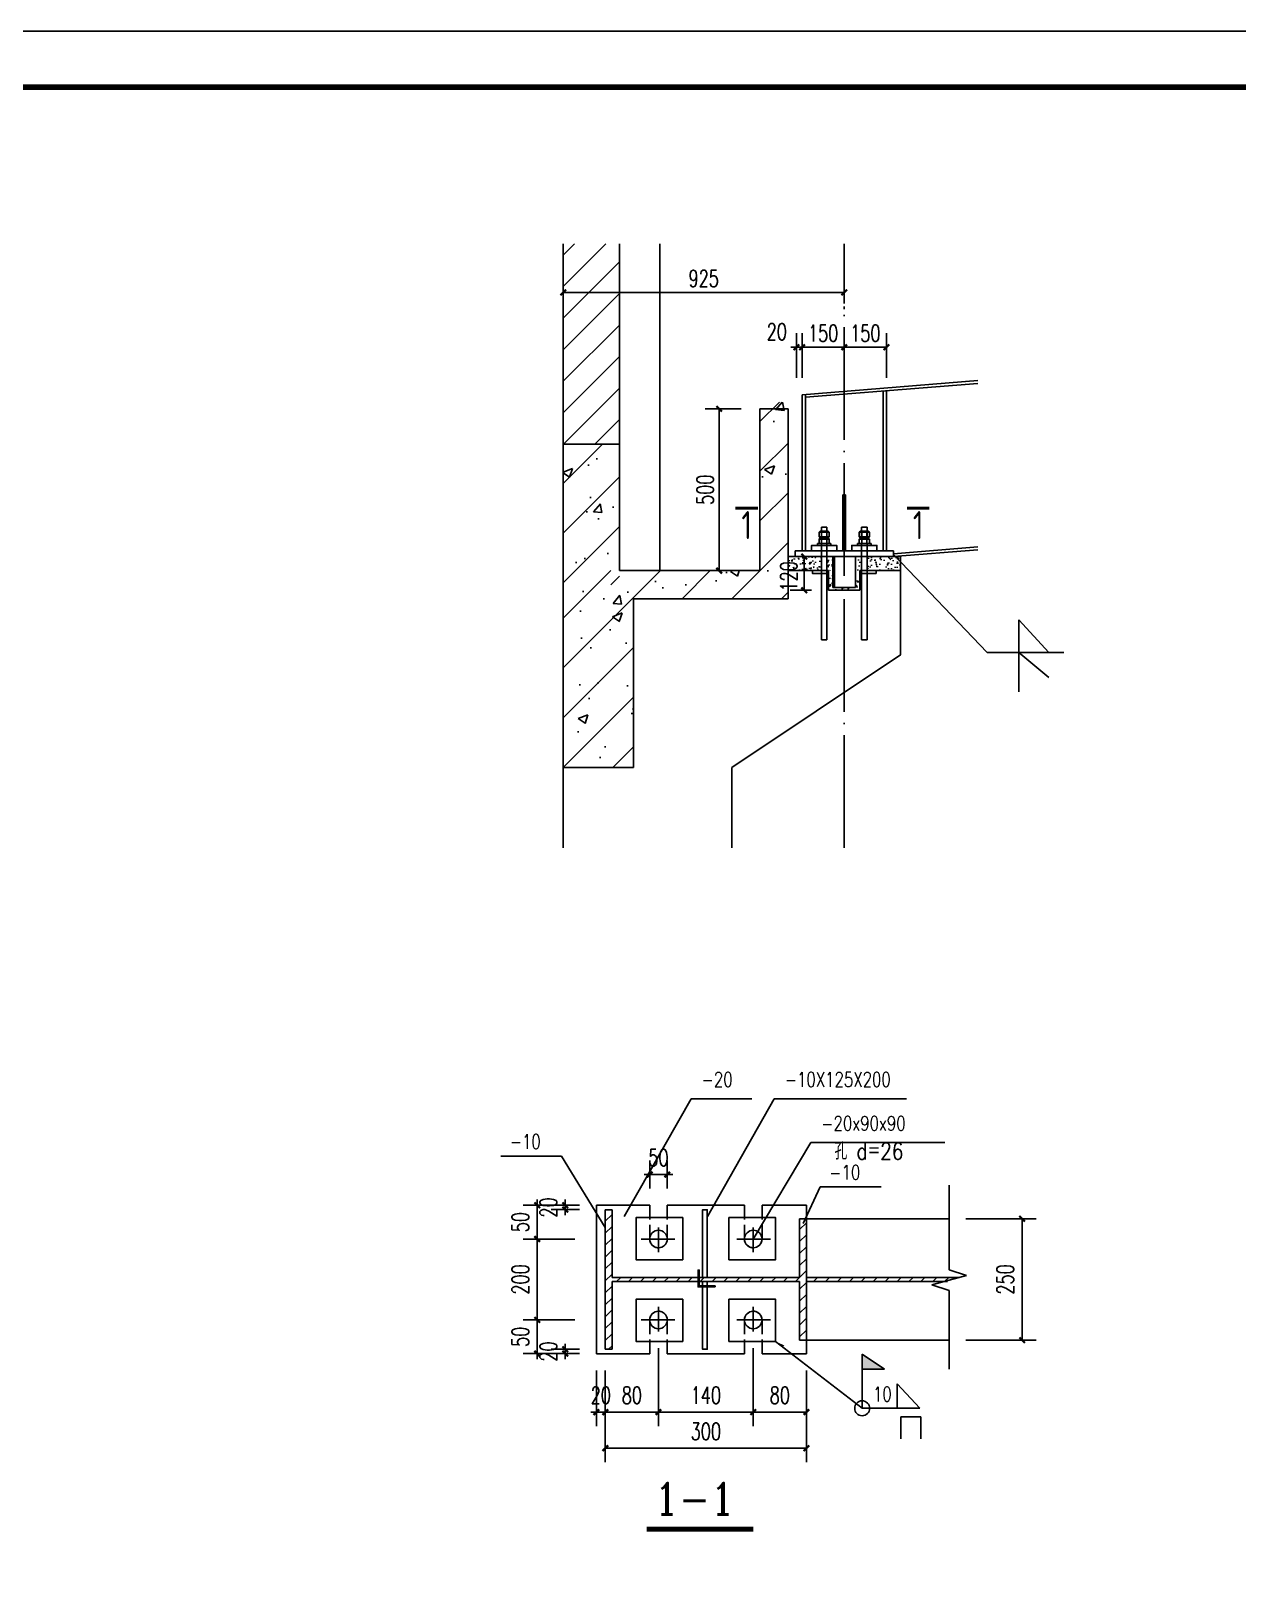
# Model space of a CAD drawing. Extents: x -695511 to 885008, y -751583 to -95266.
# Drawn here: x 11651 to 33123, y -672409 to -644763 of the extents above; entities that cross this region are included whole.
import ezdxf
from ezdxf.enums import TextEntityAlignment as Align

# ---------------------------------------------------------------- set-up
doc = ezdxf.new("R2010")
doc.units = 0
doc.header["$LTSCALE"] = 1000
doc.header["$MEASUREMENT"] = 0
doc.linetypes.add('DASH', pattern=[0.35, 0.25, -0.1])
doc.linetypes.add('DOTE', pattern=[2.42, 2, -0.2, 0.02, -0.2])
for name, color, linetype in [('10', 7, 'Continuous'), ('14', 1, 'Continuous'), ('AXIS', 3, 'Continuous'), ('DIM-01', 3, 'Continuous'), ('DIM_ELEV', 3, 'Continuous'), ('DOTE', 1, 'Continuous'), ('hatch', 251, 'Continuous'), ('M_Bolt', 252, 'Continuous'), ('OUT', 4, 'Continuous'), ('PUB_DIM', 3, 'Continuous'), ('PUB_TEXT', 7, 'Continuous'), ('PUB_TITLE', 4, 'Continuous'), ('XT', 4, 'Continuous'), ('填充', 8, 'Continuous'), ('构件外轮廓线', 7, 'Continuous'), ('钢梁', 140, 'Continuous')]:
    doc.layers.add(name, color=color, linetype=linetype)
doc.layers.add('114', color=2, linetype='Continuous', lineweight=18)
doc.styles.add('_TCH_DIM_T3', font='SIMPLEX', dxfattribs={"width": 0.705882, "bigfont": 'GBCBIG'})
doc.styles.add('DIM_FONT', font='SIMPLEX', dxfattribs={"width": 0.7, "bigfont": 'GBCBIG'})
doc.styles.add('HZ', font='simplex.shx', dxfattribs={"width": 0.8, "bigfont": '1hztxt.shx'})
doc.styles.add('HZTXTWIN', font='romans', dxfattribs={"width": 0.75, "height": 400, "bigfont": 'HZTXT1.SHX'})
doc.styles.add('PkpmHz', font='Pkpmeng', dxfattribs={"width": 0.7, "bigfont": 'hztxt'})
doc.styles.add('ROMANC', font='romanc.shx', dxfattribs={"width": 0.7, "height": 350})
doc.dimstyles.new('_TCH_ARCH&&100', dxfattribs={"dimtxt": 297.5, "dimasz": 100, "dimexe": 250, "dimexo": 300, "dimgap": 100, "dimtad": 1, "dimdec": 0, "dimzin": 0, "dimdsep": 46, "dimtxsty": '_TCH_DIM_T3', "dimblk": 'ARCHTICK', "dimcen": 0.09, "dimclrt": 7, "dimazin": 2, "dimtfac": 1, "dimtdec": 0, "dimtix": 1, "dimtmove": 2, "dimatfit": 3, "dimfxl": 1, "dimtolj": 1, "dimtzin": 0, "dimarcsym": 0})
doc.dimstyles.new('DIMN', dxfattribs={"dimtxt": 300, "dimasz": 100, "dimexe": 250, "dimexo": 300, "dimgap": 150, "dimtad": 1, "dimdec": 0, "dimzin": 0, "dimdsep": 46, "dimtxsty": 'DIM_FONT', "dimblk": 'ARCHTICK', "dimcen": 0.09, "dimclrt": 7, "dimazin": 2, "dimtfac": 1, "dimtdec": 0, "dimtix": 1, "dimtmove": 2, "dimatfit": 3, "dimfxl": 1, "dimtolj": 1, "dimtzin": 0, "dimarcsym": 0})

# ---------------------------------------------------------------- blocks, each defined once
blk = doc.blocks.new('_ArchTick')
at = {"color": 0, "linetype": 'ByBlock', "const_width": 0.4}
blk.add_lwpolyline([(-0.5, -0.5), (0.5, 0.5)], dxfattribs=at)
blk = doc.blocks.new('*D17')
at = {"layer": 'Defpoints', "color": 0, "transparency": 16777216}
for p in [(387844, -134780), (386873, -135380), (387844, -135380)]:
    blk.add_point(p, dxfattribs=at)
at = {"layer": 'PUB_DIM', "color": 0, "lineweight": -2, "transparency": 16777216}
for p, q in [((387544, -134780), (386623, -134780)), ((386873, -134780), (386873, -134680)), ((386873, -134780), (386873, -135380)), ((387544, -135380), (386623, -135380)), ((386873, -135380), (386873, -135480))]:
    blk.add_line(p, q, dxfattribs=at)
at = {"layer": 'PUB_DIM', "color": 0, "lineweight": -2, "transparency": 16777216, "xscale": 100, "yscale": 100, "zscale": 100}
for p, rotation in [((386873, -134780), 270), ((386873, -135380), 90)]:
    blk.add_blockref('_ArchTick', p, dxfattribs=dict(at, rotation=rotation))
at = {"layer": 'PUB_DIM', "color": 7, "transparency": 16777216, "insert": (386573, -135080), "char_height": 300, "attachment_point": 5, "rotation": 90, "style": 'DIM_FONT'}
blk.add_mtext('\\A1;50', dxfattribs=at)
blk = doc.blocks.new('*D18')
at = {"layer": 'Defpoints', "color": 0, "transparency": 16777216}
for p in [(394199, -135020), (394199, -137180), (395500, -137180)]:
    blk.add_point(p, dxfattribs=at)
at = {"layer": 'PUB_DIM', "color": 0, "lineweight": -2, "transparency": 16777216}
for p, q in [((394499, -135020), (395750, -135020)), ((395500, -135020), (395500, -137180)), ((394499, -137180), (395750, -137180))]:
    blk.add_line(p, q, dxfattribs=at)
at = {"layer": 'PUB_DIM', "color": 0, "lineweight": -2, "transparency": 16777216, "xscale": 100, "yscale": 100, "zscale": 100}
for p, rotation in [((395500, -135020), 90), ((395500, -137180), 270)]:
    blk.add_blockref('_ArchTick', p, dxfattribs=dict(at, rotation=rotation))
at = {"layer": 'PUB_DIM', "color": 7, "transparency": 16777216, "insert": (395200, -136100), "char_height": 300, "attachment_point": 5, "rotation": 90, "style": 'DIM_FONT'}
blk.add_mtext('\\A1;250', dxfattribs=at)
blk = doc.blocks.new('*D19')
at = {"layer": 'Defpoints', "color": 0, "transparency": 16777216}
for p in [(389030, -137294), (390716, -137294), (390716, -138460)]:
    blk.add_point(p, dxfattribs=at)
at = {"layer": 'PUB_DIM', "color": 0, "lineweight": -2, "transparency": 16777216}
for p, q in [((389030, -137594), (389030, -138710)), ((390716, -137594), (390716, -138710)), ((389030, -138460), (390716, -138460))]:
    blk.add_line(p, q, dxfattribs=at)
at = {"layer": 'PUB_DIM', "color": 0, "lineweight": -2, "transparency": 16777216, "xscale": 100, "yscale": 100, "zscale": 100, "rotation": 180}
blk.add_blockref('_ArchTick', (389030, -138460), dxfattribs=at)
at = {"layer": 'PUB_DIM', "color": 0, "lineweight": -2, "transparency": 16777216, "xscale": 100, "yscale": 100, "zscale": 100}
blk.add_blockref('_ArchTick', (390716, -138460), dxfattribs=at)
at = {"layer": 'PUB_DIM', "color": 7, "transparency": 16777216, "insert": (389873, -138160), "char_height": 300, "attachment_point": 5, "style": 'DIM_FONT'}
blk.add_mtext('\\A1;140', dxfattribs=at)
blk = doc.blocks.new('*D20')
at = {"layer": 'Defpoints', "color": 0, "transparency": 16777216}
for p in [(388084, -137690), (391662, -137690), (388084, -139103)]:
    blk.add_point(p, dxfattribs=at)
at = {"layer": 'PUB_DIM', "color": 0, "lineweight": -2, "transparency": 16777216}
for p, q in [((388084, -137990), (388084, -139353)), ((391662, -137990), (391662, -139353)), ((391662, -139103), (388084, -139103))]:
    blk.add_line(p, q, dxfattribs=at)
at = {"layer": 'PUB_DIM', "color": 0, "lineweight": -2, "transparency": 16777216, "xscale": 100, "yscale": 100, "zscale": 100, "rotation": 180}
blk.add_blockref('_ArchTick', (388084, -139103), dxfattribs=at)
at = {"layer": 'PUB_DIM', "color": 0, "lineweight": -2, "transparency": 16777216, "xscale": 100, "yscale": 100, "zscale": 100}
blk.add_blockref('_ArchTick', (391662, -139103), dxfattribs=at)
at = {"layer": 'PUB_DIM', "color": 7, "transparency": 16777216, "insert": (389873, -138803), "char_height": 300, "attachment_point": 5, "style": 'DIM_FONT'}
blk.add_mtext('\\A1;300', dxfattribs=at)
blk = doc.blocks.new('*D21')
at = {"layer": 'Defpoints', "color": 0, "transparency": 16777216}
for p in [(387925, -137420), (388084, -137645), (387925, -138460)]:
    blk.add_point(p, dxfattribs=at)
at = {"layer": 'PUB_DIM', "color": 0, "lineweight": -2, "transparency": 16777216}
for p, q in [((387925, -137720), (387925, -138710)), ((388084, -137945), (388084, -138710)), ((387925, -138460), (387825, -138460)), ((388084, -138460), (387925, -138460)), ((388084, -138460), (388184, -138460))]:
    blk.add_line(p, q, dxfattribs=at)
at = {"layer": 'PUB_DIM', "color": 0, "lineweight": -2, "transparency": 16777216, "xscale": 100, "yscale": 100, "zscale": 100}
blk.add_blockref('_ArchTick', (387925, -138460), dxfattribs=at)
at = {"layer": 'PUB_DIM', "color": 0, "lineweight": -2, "transparency": 16777216, "xscale": 100, "yscale": 100, "zscale": 100, "rotation": 180}
blk.add_blockref('_ArchTick', (388084, -138460), dxfattribs=at)
at = {"layer": 'PUB_DIM', "color": 7, "transparency": 16777216, "insert": (388004, -138160), "char_height": 300, "attachment_point": 5, "style": 'DIM_FONT'}
blk.add_mtext('\\A1;20', dxfattribs=at)
blk = doc.blocks.new('*D22')
at = {"layer": 'Defpoints', "color": 0, "transparency": 16777216}
for p in [(389030, -137024), (388084, -137420), (388084, -138460)]:
    blk.add_point(p, dxfattribs=at)
at = {"layer": 'PUB_DIM', "color": 0, "lineweight": -2, "transparency": 16777216}
for p, q in [((389030, -137324), (389030, -138710)), ((388084, -137720), (388084, -138710)), ((389030, -138460), (388084, -138460))]:
    blk.add_line(p, q, dxfattribs=at)
at = {"layer": 'PUB_DIM', "color": 0, "lineweight": -2, "transparency": 16777216, "xscale": 100, "yscale": 100, "zscale": 100, "rotation": 180}
blk.add_blockref('_ArchTick', (388084, -138460), dxfattribs=at)
at = {"layer": 'PUB_DIM', "color": 0, "lineweight": -2, "transparency": 16777216, "xscale": 100, "yscale": 100, "zscale": 100}
blk.add_blockref('_ArchTick', (389030, -138460), dxfattribs=at)
at = {"layer": 'PUB_DIM', "color": 7, "transparency": 16777216, "insert": (388557, -138160), "char_height": 300, "attachment_point": 5, "style": 'DIM_FONT'}
blk.add_mtext('\\A1;80', dxfattribs=at)
blk = doc.blocks.new('*D23')
at = {"layer": 'Defpoints', "color": 0, "transparency": 16777216}
for p in [(387749, -135380), (386873, -136820), (387844, -136820)]:
    blk.add_point(p, dxfattribs=at)
at = {"layer": 'PUB_DIM', "color": 0, "lineweight": -2, "transparency": 16777216}
for p, q in [((387449, -135380), (386623, -135380)), ((386873, -135380), (386873, -136820)), ((387544, -136820), (386623, -136820))]:
    blk.add_line(p, q, dxfattribs=at)
at = {"layer": 'PUB_DIM', "color": 0, "lineweight": -2, "transparency": 16777216, "xscale": 100, "yscale": 100, "zscale": 100}
for p, rotation in [((386873, -135380), 90), ((386873, -136820), 270)]:
    blk.add_blockref('_ArchTick', p, dxfattribs=dict(at, rotation=rotation))
at = {"layer": 'PUB_DIM', "color": 7, "transparency": 16777216, "insert": (386573, -136100), "char_height": 300, "attachment_point": 5, "rotation": 90, "style": 'DIM_FONT'}
blk.add_mtext('\\A1;200', dxfattribs=at)
blk = doc.blocks.new('*D24')
at = {"layer": 'Defpoints', "color": 0, "transparency": 16777216}
for p in [(387793, -136820), (386873, -137420), (387793, -137420)]:
    blk.add_point(p, dxfattribs=at)
at = {"layer": 'PUB_DIM', "color": 0, "lineweight": -2, "transparency": 16777216}
for p, q in [((387493, -136820), (386623, -136820)), ((386873, -136820), (386873, -136720)), ((386873, -136820), (386873, -137420)), ((387493, -137420), (386623, -137420)), ((386873, -137420), (386873, -137520))]:
    blk.add_line(p, q, dxfattribs=at)
at = {"layer": 'PUB_DIM', "color": 0, "lineweight": -2, "transparency": 16777216, "xscale": 100, "yscale": 100, "zscale": 100}
for p, rotation in [((386873, -136820), 270), ((386873, -137420), 90)]:
    blk.add_blockref('_ArchTick', p, dxfattribs=dict(at, rotation=rotation))
at = {"layer": 'PUB_DIM', "color": 7, "transparency": 16777216, "insert": (386573, -137120), "char_height": 300, "attachment_point": 5, "rotation": 90, "style": 'DIM_FONT'}
blk.add_mtext('\\A1;50', dxfattribs=at)
blk = doc.blocks.new('*D25')
at = {"layer": 'Defpoints', "color": 0, "transparency": 16777216}
for p in [(390716, -137024), (391662, -137420), (391662, -138460)]:
    blk.add_point(p, dxfattribs=at)
at = {"layer": 'PUB_DIM', "color": 0, "lineweight": -2, "transparency": 16777216}
for p, q in [((390716, -137324), (390716, -138710)), ((391662, -137720), (391662, -138710)), ((390716, -138460), (391662, -138460))]:
    blk.add_line(p, q, dxfattribs=at)
at = {"layer": 'PUB_DIM', "color": 0, "lineweight": -2, "transparency": 16777216, "xscale": 100, "yscale": 100, "zscale": 100, "rotation": 180}
blk.add_blockref('_ArchTick', (390716, -138460), dxfattribs=at)
at = {"layer": 'PUB_DIM', "color": 0, "lineweight": -2, "transparency": 16777216, "xscale": 100, "yscale": 100, "zscale": 100}
blk.add_blockref('_ArchTick', (391662, -138460), dxfattribs=at)
at = {"layer": 'PUB_DIM', "color": 7, "transparency": 16777216, "insert": (391189, -138160), "char_height": 300, "attachment_point": 5, "style": 'DIM_FONT'}
blk.add_mtext('\\A1;80', dxfattribs=at)
blk = doc.blocks.new('*D16')
at = {"layer": 'Defpoints', "color": 0, "transparency": 16777216}
for p in [(388874, -134233), (388874, -134780), (389186, -134780)]:
    blk.add_point(p, dxfattribs=at)
at = {"layer": 'PUB_DIM', "color": 0, "lineweight": -2, "transparency": 16777216}
for p, q in [((388874, -134480), (388874, -133983)), ((389186, -134480), (389186, -133983)), ((388874, -134233), (388774, -134233)), ((389186, -134233), (388874, -134233)), ((389186, -134233), (389286, -134233))]:
    blk.add_line(p, q, dxfattribs=at)
at = {"layer": 'PUB_DIM', "color": 0, "lineweight": -2, "transparency": 16777216, "xscale": 100, "yscale": 100, "zscale": 100}
for p, rotation in [((388874, -134233), 1.06867e-11), ((389186, -134233), 180.0000000000106)]:
    blk.add_blockref('_ArchTick', p, dxfattribs=dict(at, rotation=rotation))
at = {"layer": 'PUB_DIM', "color": 7, "transparency": 16777216, "insert": (389030, -133933), "char_height": 300, "attachment_point": 5, "style": 'DIM_FONT'}
blk.add_mtext('\\A1;50', dxfattribs=at)
blk = doc.blocks.new('*D26')
at = {"layer": 'Defpoints', "color": 0, "transparency": 16777216}
for p in [(391585, -119513), (391485, -120359), (391585, -120359)]:
    blk.add_point(p, dxfattribs=at)
at = {"layer": 'PUB_DIM', "color": 0, "lineweight": -2, "transparency": 16777216}
for p, q in [((391485, -120059), (391485, -119263)), ((391585, -120059), (391585, -119263)), ((391485, -119513), (391385, -119513)), ((391485, -119513), (391585, -119513)), ((391585, -119513), (391685, -119513))]:
    blk.add_line(p, q, dxfattribs=at)
at = {"layer": 'PUB_DIM', "color": 0, "lineweight": -2, "transparency": 16777216, "xscale": 100, "yscale": 100, "zscale": 100}
blk.add_blockref('_ArchTick', (391485, -119513), dxfattribs=at)
at = {"layer": 'PUB_DIM', "color": 0, "lineweight": -2, "transparency": 16777216, "xscale": 100, "yscale": 100, "zscale": 100, "rotation": 180}
blk.add_blockref('_ArchTick', (391585, -119513), dxfattribs=at)
at = {"layer": 'PUB_DIM', "color": 7, "transparency": 16777216, "insert": (391135, -119238), "char_height": 297.5, "attachment_point": 5, "style": '_TCH_DIM_T3'}
blk.add_mtext('\\A1;20', dxfattribs=at)
blk = doc.blocks.new('*D27')
at = {"layer": 'Defpoints', "color": 0, "transparency": 16777216}
for p in [(392335, -119513), (391585, -120359), (392335, -120359)]:
    blk.add_point(p, dxfattribs=at)
at = {"layer": 'PUB_DIM', "color": 0, "lineweight": -2, "transparency": 16777216}
for p, q in [((391585, -120059), (391585, -119263)), ((392335, -120059), (392335, -119263)), ((391585, -119513), (392335, -119513))]:
    blk.add_line(p, q, dxfattribs=at)
at = {"layer": 'PUB_DIM', "color": 0, "lineweight": -2, "transparency": 16777216, "xscale": 100, "yscale": 100, "zscale": 100, "rotation": 180}
blk.add_blockref('_ArchTick', (391585, -119513), dxfattribs=at)
at = {"layer": 'PUB_DIM', "color": 0, "lineweight": -2, "transparency": 16777216, "xscale": 100, "yscale": 100, "zscale": 100}
blk.add_blockref('_ArchTick', (392335, -119513), dxfattribs=at)
at = {"layer": 'PUB_DIM', "color": 7, "transparency": 16777216, "insert": (391960, -119264), "char_height": 297.5, "attachment_point": 5, "style": '_TCH_DIM_T3'}
blk.add_mtext('\\A1;150', dxfattribs=at)
blk = doc.blocks.new('*D28')
at = {"layer": 'Defpoints', "color": 0, "transparency": 16777216}
for p in [(393085, -119513), (392335, -120359), (393085, -120359)]:
    blk.add_point(p, dxfattribs=at)
at = {"layer": 'PUB_DIM', "color": 0, "lineweight": -2, "transparency": 16777216}
for p, q in [((392335, -120059), (392335, -119263)), ((393085, -120059), (393085, -119263)), ((392335, -119513), (393085, -119513))]:
    blk.add_line(p, q, dxfattribs=at)
at = {"layer": 'PUB_DIM', "color": 0, "lineweight": -2, "transparency": 16777216, "xscale": 100, "yscale": 100, "zscale": 100, "rotation": 180}
blk.add_blockref('_ArchTick', (392335, -119513), dxfattribs=at)
at = {"layer": 'PUB_DIM', "color": 0, "lineweight": -2, "transparency": 16777216, "xscale": 100, "yscale": 100, "zscale": 100}
blk.add_blockref('_ArchTick', (393085, -119513), dxfattribs=at)
at = {"layer": 'PUB_DIM', "color": 7, "transparency": 16777216, "insert": (392710, -119264), "char_height": 297.5, "attachment_point": 5, "style": '_TCH_DIM_T3'}
blk.add_mtext('\\A1;150', dxfattribs=at)
blk = doc.blocks.new('*D29')
at = {"layer": 'Defpoints', "color": 0, "transparency": 16777216}
for p in [(390110, -120609), (390801, -120609), (390801, -123488)]:
    blk.add_point(p, dxfattribs=at)
at = {"layer": 'PUB_DIM', "color": 0, "lineweight": -2, "transparency": 16777216}
for p, q in [((390501, -120609), (389860, -120609)), ((390110, -123488), (390110, -120609)), ((390501, -123488), (389860, -123488))]:
    blk.add_line(p, q, dxfattribs=at)
at = {"layer": 'PUB_DIM', "color": 0, "lineweight": -2, "transparency": 16777216, "xscale": 100, "yscale": 100, "zscale": 100}
for p, rotation in [((390110, -120609), 90), ((390110, -123488), 270)]:
    blk.add_blockref('_ArchTick', p, dxfattribs=dict(at, rotation=rotation))
at = {"layer": 'PUB_DIM', "color": 7, "transparency": 16777216, "insert": (389861, -122049), "char_height": 297.5, "attachment_point": 5, "rotation": 90, "style": '_TCH_DIM_T3'}
blk.add_mtext('\\A1;500', dxfattribs=at)
blk = doc.blocks.new('*D30')
at = {"layer": 'Defpoints', "color": 0, "transparency": 16777216}
for p in [(387335, -118538), (392335, -118538), (392335, -118538)]:
    blk.add_point(p, dxfattribs=at)
at = {"layer": 'PUB_DIM', "color": 0, "lineweight": -2, "transparency": 16777216}
for p, q in [((387335, -118238), (387335, -118288)), ((387335, -118538), (392335, -118538)), ((392335, -118838), (392335, -118788))]:
    blk.add_line(p, q, dxfattribs=at)
at = {"layer": 'PUB_DIM', "color": 0, "lineweight": -2, "transparency": 16777216, "xscale": 100, "yscale": 100, "zscale": 100, "rotation": 180}
blk.add_blockref('_ArchTick', (387335, -118538), dxfattribs=at)
at = {"layer": 'PUB_DIM', "color": 0, "lineweight": -2, "transparency": 16777216, "xscale": 100, "yscale": 100, "zscale": 100}
blk.add_blockref('_ArchTick', (392335, -118538), dxfattribs=at)
at = {"layer": 'PUB_DIM', "color": 7, "transparency": 16777216, "insert": (389835, -118290), "char_height": 297.5, "attachment_point": 5, "style": '_TCH_DIM_T3'}
blk.add_mtext('\\A1;925', dxfattribs=at)
blk = doc.blocks.new('*D31')
at = {"layer": 'Defpoints', "color": 0, "transparency": 16777216}
for p in [(387372, -134858), (387925, -134780), (387925, -134858)]:
    blk.add_point(p, dxfattribs=at)
at = {"layer": 'PUB_DIM', "color": 0, "lineweight": -2, "transparency": 16777216}
for p, q in [((387625, -134780), (387122, -134780)), ((387625, -134858), (387122, -134858)), ((387372, -134780), (387372, -134680)), ((387372, -134780), (387372, -134858)), ((387372, -134858), (387372, -134958))]:
    blk.add_line(p, q, dxfattribs=at)
at = {"layer": 'PUB_DIM', "color": 0, "lineweight": -2, "transparency": 16777216, "xscale": 100, "yscale": 100, "zscale": 100}
for p, rotation in [((387372, -134780), 270), ((387372, -134858), 90)]:
    blk.add_blockref('_ArchTick', p, dxfattribs=dict(at, rotation=rotation))
at = {"layer": 'PUB_DIM', "color": 7, "transparency": 16777216, "insert": (387072, -134819), "char_height": 300, "attachment_point": 5, "rotation": 90, "style": 'DIM_FONT'}
blk.add_mtext('\\A1;20', dxfattribs=at)
blk = doc.blocks.new('*D32')
at = {"layer": 'Defpoints', "color": 0, "transparency": 16777216}
for p in [(387372, -137343), (387925, -137343), (387925, -137420)]:
    blk.add_point(p, dxfattribs=at)
at = {"layer": 'PUB_DIM', "color": 0, "lineweight": -2, "transparency": 16777216}
for p, q in [((387625, -137343), (387122, -137343)), ((387372, -137343), (387372, -137243)), ((387372, -137420), (387372, -137343)), ((387625, -137420), (387122, -137420)), ((387372, -137420), (387372, -137520))]:
    blk.add_line(p, q, dxfattribs=at)
at = {"layer": 'PUB_DIM', "color": 0, "lineweight": -2, "transparency": 16777216, "xscale": 100, "yscale": 100, "zscale": 100}
for p, rotation in [((387372, -137343), 270), ((387372, -137420), 90)]:
    blk.add_blockref('_ArchTick', p, dxfattribs=dict(at, rotation=rotation))
at = {"layer": 'PUB_DIM', "color": 7, "transparency": 16777216, "insert": (387072, -137382), "char_height": 300, "attachment_point": 5, "rotation": 90, "style": 'DIM_FONT'}
blk.add_mtext('\\A1;20', dxfattribs=at)
blk = doc.blocks.new('*D33')
at = {"layer": 'Defpoints', "color": 0, "transparency": 16777216}
for p in [(391623, -123238), (392055, -123238), (392055, -123838)]:
    blk.add_point(p, dxfattribs=at)
at = {"layer": 'PUB_DIM', "color": 0, "lineweight": -2, "transparency": 16777216}
for p, q in [((391755, -123238), (391373, -123238)), ((391623, -123838), (391623, -123238)), ((391755, -123838), (391373, -123838))]:
    blk.add_line(p, q, dxfattribs=at)
at = {"layer": 'PUB_DIM', "color": 0, "lineweight": -2, "transparency": 16777216, "xscale": 100, "yscale": 100, "zscale": 100}
for p, rotation in [((391623, -123238), 90), ((391623, -123838), 270)]:
    blk.add_blockref('_ArchTick', p, dxfattribs=dict(at, rotation=rotation))
at = {"layer": 'PUB_DIM', "color": 7, "transparency": 16777216, "insert": (391348, -123591), "char_height": 297.5, "attachment_point": 5, "rotation": 90, "style": '_TCH_DIM_T3'}
blk.add_mtext('\\A1;120', dxfattribs=at)
blk = doc.blocks.new('DGFSGGG')
at = {"layer": '114'}
h = blk.add_hatch(dxfattribs=at)
h.set_pattern_fill('混凝土', color=1, scale=30)
h.set_pattern_definition([(50, (0, -50), (215.178055, -18.82564), [22.5, -247.5]), (355, (0, -50), (-41.6254, 225.65764), [18, -198]), (100.4514, (17.93, -51.57), (173.55281, 206.83186), [19.12206, -210.34263]), (46.1842, (0, 10), (320.17231, -49.6557), [33.75, -371.25]), (96.6356, (26.68, 5.86), (280.3988, 292.23536), [28.68309, -315.5139]), (351.1842, (0, 10), (280.39858, 292.23558), [27, -297]), (21, (30, -5), (179.072116, -120.78567), [22.5, -247.5]), (326, (30, -5), (72.9946, 217.54501), [18, -198]), (71.4514, (44.92, -15.07), (252.06679, 96.75915), [19.12206, -210.34263]), (37.5, (0, -50), (3.647957, 99.868156), [0, -195.6, 0, -201, 0, -198.75]), (7.5, (0, -50), (78.92086, 118.323514), [0, -114.6, 0, -191.1, 0, -75.75]), (327.5, (-66.9, -50), (160.146731, -6.766462), [0, -75, 0, -234, 0, -310.5]), (317.5, (-96.9, -50), (174.95585, 30.031495), [0, -97.5, 0, -155.4, 0, -220.5])])
h.paths.add_polyline_path([(391927.5, -123238.2), (391335, -123238.2), (391335, -123488.2), (391767.5, -123488.2), (391927.5, -123488.2)])
h.paths.add_polyline_path([(392135, -123288.2), (392027.5, -123288.2), (392027.5, -123488.2), (392135, -123488.2)])
h.paths.add_polyline_path([(392135, -123538.2), (392055, -123538.2), (392055, -123838.2), (392335, -123838.2), (392335, -123788.2), (392135, -123788.2)])
h.paths.add_polyline_path([(392615, -123628.4), (392535, -123622.3), (392535, -123788.2), (392335, -123788.2), (392335, -123838.2), (392615, -123838.2)])
h.paths.add_polyline_path([(392642.5, -123288.2), (392535, -123288.2), (392535, -123488.2), (392642.5, -123488.2)])
h.paths.add_polyline_path([(393335, -123238.2), (393248.9, -123238.2), (392742.5, -123238.2), (392742.5, -123488.2), (392902.5, -123488.2), (393335, -123488.2)])
at = {"layer": 'XT'}
h = blk.add_hatch(dxfattribs=at)
h.set_pattern_fill('ANSI31', scale=1200, style=0)
h.set_pattern_definition([(45, (-17166256.87, 2986423.47), (-106.0660172, 106.0660172), [])])
h.paths.add_polyline_path([(388203.9, -136064.5), (388203.9, -134858.1), (388083.9, -134858.1), (388083.9, -137342.8), (388203.9, -137342.8), (388203.9, -136136.5), (391541.6, -136136.5), (391541.6, -137180.5), (391661.6, -137180.5), (391661.6, -135020.5), (391541.6, -135020.5), (391541.6, -136064.5)])
h = blk.add_hatch(dxfattribs=at)
h.set_pattern_fill('ANSI31', scale=1200, style=0)
h.set_pattern_definition([(45, (46271.03, -137408.3), (-106.06602, 106.06602), [])])
h.paths.add_polyline_path([(394111.8, -136136.5), (394375.8, -136064.5), (391661.6, -136064.5), (391661.6, -136136.5)])
at = {"layer": '填充'}
h = blk.add_hatch(dxfattribs=at)
h.set_pattern_fill('ANSI31', color=256, scale=250)
h.set_pattern_definition([(45, (-1534417.67, 389887.82), (-280.633, 280.633), [])])
h.paths.add_polyline_path([(388335, -117673.7), (387335, -117673.7), (387335, -121238.2), (388335, -121238.2)])
h = blk.add_hatch(dxfattribs=at)
h.set_pattern_fill('钢筋混凝土', color=256, scale=250)
h.set_pattern_definition([(45, (-1534417.7, 389637.8), (-441.94174, 441.94174), []), (50, (-1534417.7, 389637.8), (1793.1505, -156.8803), [187.5, -2062.5]), (355, (-1534417.7, 389637.8), (-346.8783, 1880.4803), [150, -1650]), (100.4514, (-1534268.2, 389624.7), (1446.2735, 1723.5989), [159.3505, -1752.8553]), (46.1842, (-1534417.7, 390137.8), (2668.1026, -413.7975), [281.25, -3093.75]), (96.6356, (-1534195.3, 390103.3), (2336.6568, 2435.2947), [239.0257, -2629.2825]), (351.1842, (-1534417.7, 390137.8), (2336.655, 2435.2965), [225, -2475]), (21, (-1534167.7, 390012.8), (1492.2676, -1006.5472), [187.5, -2062.5]), (326, (-1534167.7, 390012.8), (608.2883, 1812.8751), [150, -1650]), (71.4514, (-1534043.3, 389929), (2100.5566, 806.3262), [159.3505, -1752.8553]), (37.5, (-1534417.7, 389637.8), (30.39964, 832.23463), [0, -1630, 0, -1675, 0, -1656.25]), (7.5, (-1534417.7, 389637.8), (657.67384, 986.02928), [0, -955, 0, -1592.5, 0, -631.25]), (327.5, (-1534975.2, 389637.8), (1334.5561, -56.38718), [0, -625, 0, -1950, 0, -2587.5]), (317.5, (-1535225.2, 389637.8), (1457.9654, 250.26246), [0, -812.5, 0, -1295, 0, -1837.5])])
h.paths.add_polyline_path([(387335, -123488.2), (387335, -126988.2), (388585, -126988.2), (388585, -123988.2), (391335, -123988.2), (391335, -120488.2), (390835, -120488.2), (390835, -123488.2), (388335, -123488.2)])
h = blk.add_hatch(dxfattribs=at)
h.set_pattern_fill('钢筋混凝土', color=256, scale=250)
h.set_pattern_definition([(45, (-1534417.7, 389387.8), (-441.94174, 441.94174), []), (50, (-1534417.7, 389387.8), (1793.1505, -156.8803), [187.5, -2062.5]), (355, (-1534417.7, 389387.8), (-346.8783, 1880.4803), [150, -1650]), (100.4514, (-1534268.2, 389374.7), (1446.2735, 1723.5989), [159.3505, -1752.8553]), (46.1842, (-1534417.7, 389887.8), (2668.1026, -413.7975), [281.25, -3093.75]), (96.6356, (-1534195.3, 389853.3), (2336.6568, 2435.2947), [239.0257, -2629.2825]), (351.1842, (-1534417.7, 389887.8), (2336.655, 2435.2965), [225, -2475]), (21, (-1534167.7, 389762.8), (1492.2676, -1006.5472), [187.5, -2062.5]), (326, (-1534167.7, 389762.8), (608.2883, 1812.8751), [150, -1650]), (71.4514, (-1534043.3, 389679), (2100.5566, 806.3262), [159.3505, -1752.8553]), (37.5, (-1534417.7, 389387.8), (30.39964, 832.23463), [0, -1630, 0, -1675, 0, -1656.25]), (7.5, (-1534417.7, 389387.8), (657.67384, 986.02928), [0, -955, 0, -1592.5, 0, -631.25]), (327.5, (-1534975.2, 389387.8), (1334.5561, -56.38718), [0, -625, 0, -1950, 0, -2587.5]), (317.5, (-1535225.2, 389387.8), (1457.9654, 250.26246), [0, -812.5, 0, -1295, 0, -1837.5])])
h.paths.add_polyline_path([(387335, -123738.2), (388335, -123738.2), (388335, -121238.2), (387335, -121238.2)])
at = {"color": 1, "linetype": 'DASH'}
for p, q in [((388873.5, -135380.5), (388873.5, -134997.6)), ((389185.5, -135380.5), (389185.5, -134997.6)), ((390560, -135380.5), (390560, -134997.6)), ((390872, -135380.5), (390872, -134997.6)), ((388873.5, -136820.5), (388873.5, -137203.3)), ((389185.5, -136820.5), (389185.5, -137203.3)), ((390560, -136820.5), (390560, -137203.3)), ((390872, -136820.5), (390872, -137203.3))]:
    blk.add_line(p, q, dxfattribs=at)
for points in [[(391335, -123238.2), (393335, -123238.2)], [(393335, -123488.2), (393335, -123238.2)], [(392615, -123488.2), (393335, -123488.2), (393335, -124988.2), (390335, -126988.2)], [(391335, -123488.2), (392055, -123488.2)], [(392055, -123488.2), (392055, -123838.2)], [(392615, -123488.2), (392615, -123838.2)], [(392055, -123838.2), (392615, -123838.2)]]:
    blk.add_lwpolyline(points)
at = {"color": 2}
blk.add_lwpolyline([(390036.1, -136233.8), (389736.1, -136233.8), (389736.1, -135933.8), (389756.1, -135933.8), (389756.1, -136213.8), (390036.1, -136213.8)], close=True, dxfattribs=at)
for centre in [(389029.5, -135380.5), (390716, -135380.5), (389029.5, -136820.5), (390716, -136820.5)]:
    blk.add_circle(centre, 156)
at = {"layer": '10', "color": 3, "ltscale": 2, "const_width": 50}
for points in [[(390399.2, -122377.9), (390799.2, -122377.9)], [(393849.3, -122377.9), (393449.3, -122377.9)]]:
    blk.add_lwpolyline(points, dxfattribs=at)
at = {"layer": '14'}
for points in [[(392135, -123238.2), (392135, -123788.2)], [(392160, -123238.2), (392160, -123788.2)], [(392535, -123238.2), (392535, -123788.2)], [(392135, -123788.2), (392535, -123788.2)]]:
    blk.add_lwpolyline(points, dxfattribs=at)
at = {"layer": 'AXIS'}
for p, q in [((388421.9, -134978.4), (389609.3, -132884.2)), ((389609.3, -132884.2), (390689.7, -132884.2)), ((389902.9, -134978.4), (391090.3, -132884.2)), ((391090.3, -132884.2), (393442.3, -132884.2)), ((390716, -135380.5), (391738.2, -133664.4)), ((391738.2, -133664.4), (394126.5, -133664.4)), ((386224.3, -133906.1), (387304.7, -133906.1)), ((387304.7, -133906.1), (388083.9, -135175.2)), ((391908.9, -134454.2), (391605.8, -135105)), ((391908.9, -134454.2), (392989.3, -134454.2))]:
    blk.add_line(p, q, dxfattribs=at)
at = {"layer": 'DIM-01'}
for p, q in [((394199.1, -134422.2), (394199.1, -135930.5)), ((394199.1, -135930.5), (394507.3, -136028.6)), ((394507.3, -136028.6), (393890.9, -136196.7)), ((393890.9, -136196.7), (394199.1, -136294.8)), ((394199.1, -136294.8), (394199.1, -137693.4))]:
    blk.add_line(p, q, dxfattribs=at)
at = {"layer": 'DOTE', "linetype": 'DOTE'}
for p, q in [((387335, -117673.7), (387335, -128417.9)), ((387335, -128417.9), (387335, -117673.7)), ((392335, -128417.9), (392335, -117673.7))]:
    blk.add_line(p, q, dxfattribs=at)
at = {"layer": 'DOTE'}
for p, q in [((389029.5, -135612.4), (389029.5, -135176.8)), ((390716, -135612.4), (390716, -135176.8)), ((389320, -135380.5), (388723, -135380.5)), ((390425.5, -135380.5), (391022.5, -135380.5)), ((389320, -136820.5), (388723, -136820.5)), ((389029.5, -136588.5), (389029.5, -137024.1)), ((390425.5, -136820.5), (391022.5, -136820.5)), ((390716, -136588.5), (390716, -137024.1))]:
    blk.add_line(p, q, dxfattribs=at)
at = {"layer": 'hatch', "ltscale": 0.5}
blk.add_line((393054.1, -137698.1), (392653.8, -137698.1), dxfattribs=at)
blk.add_solid([(391112.9, -137203.3), (391269.1, -137273.5), (391239.2, -137300.8)], dxfattribs=at)
at = {"layer": 'M_Bolt'}
for p, q in [((391927.5, -122715.9), (391927.5, -122907)), ((391927.5, -122715.9), (392027.5, -122715.9)), ((392027.5, -122715.9), (392027.5, -122907)), ((392642.5, -122715.9), (392642.5, -122907)), ((392742.5, -122715.9), (392642.5, -122715.9)), ((392742.5, -122715.9), (392742.5, -122907)), ((391857.5, -123008.2), (392097.5, -123008.2)), ((391857.5, -123038.2), (391857.5, -123008.2)), ((391908.7, -122784.6), (391887.5, -122805.8)), ((391887.5, -122805.8), (391887.5, -122885.8)), ((391887.5, -122805.8), (392067.5, -122805.8)), ((391887.5, -122885.8), (392067.5, -122885.8)), ((391908.7, -122907), (391887.5, -122885.8)), ((391908.7, -122907), (391887.5, -122928.2)), ((391887.5, -123008.2), (391887.5, -122928.2)), ((391887.5, -122928.2), (392067.5, -122928.2)), ((391908.7, -122784.6), (392046.3, -122784.6)), ((391908.7, -122784.6), (392046.3, -122784.6)), ((391908.7, -122907), (392046.3, -122907)), ((391908.7, -122907), (392046.3, -122907)), ((391927.5, -123008.2), (391927.5, -124718.4)), ((391932.5, -122805.8), (391932.5, -122885.8)), ((391932.5, -123008.2), (391932.5, -122928.2)), ((392022.5, -122805.8), (392022.5, -122885.8)), ((392022.5, -123008.2), (392022.5, -122928.2)), ((392027.5, -123008.2), (392027.5, -124718.4)), ((392046.3, -122784.6), (392067.5, -122805.8)), ((392046.3, -122907), (392067.5, -122885.8)), ((392046.3, -122907), (392067.5, -122928.2)), ((392067.5, -122805.8), (392067.5, -122885.8)), ((392067.5, -123008.2), (392067.5, -122928.2)), ((392097.5, -123038.2), (392097.5, -123008.2)), ((392812.5, -123008.2), (392572.5, -123008.2)), ((392572.5, -123038.2), (392572.5, -123008.2)), ((392623.7, -122784.6), (392602.5, -122805.8)), ((392602.5, -122805.8), (392602.5, -122885.8)), ((392782.5, -122805.8), (392602.5, -122805.8)), ((392782.5, -122885.8), (392602.5, -122885.8)), ((392623.7, -122907), (392602.5, -122885.8)), ((392623.7, -122907), (392602.5, -122928.2)), ((392602.5, -123008.2), (392602.5, -122928.2)), ((392782.5, -122928.2), (392602.5, -122928.2)), ((392761.3, -122784.6), (392623.7, -122784.6)), ((392761.3, -122784.6), (392623.7, -122784.6)), ((392761.3, -122907), (392623.7, -122907)), ((392761.3, -122907), (392623.7, -122907)), ((392642.5, -123008.2), (392642.5, -124718.4)), ((392647.5, -122805.8), (392647.5, -122885.8)), ((392647.5, -123008.2), (392647.5, -122928.2)), ((392737.5, -122805.8), (392737.5, -122885.8)), ((392737.5, -123008.2), (392737.5, -122928.2)), ((392742.5, -123008.2), (392742.5, -124718.4)), ((392761.3, -122784.6), (392782.5, -122805.8)), ((392761.3, -122907), (392782.5, -122885.8)), ((392761.3, -122907), (392782.5, -122928.2)), ((392782.5, -122805.8), (392782.5, -122885.8)), ((392782.5, -123008.2), (392782.5, -122928.2)), ((392812.5, -123038.2), (392812.5, -123008.2)), ((391857.5, -123038.2), (392097.5, -123038.2)), ((391927.5, -123038.2), (391927.5, -124465.9)), ((392027.5, -123038.2), (392027.5, -124465.9)), ((392812.5, -123038.2), (392572.5, -123038.2)), ((392642.5, -123038.2), (392642.5, -124465.9)), ((392742.5, -123038.2), (392742.5, -124465.9)), ((391927.5, -124718.4), (392027.5, -124718.4)), ((392742.5, -124718.4), (392642.5, -124718.4))]:
    blk.add_line(p, q, dxfattribs=at)
at = {"layer": 'OUT'}
for p, q in [((388873.5, -134780.5), (388873.5, -134997.6)), ((389185.5, -134780.5), (389185.5, -134997.6)), ((390560, -134997.6), (390560, -134780.5)), ((390872, -134780.5), (390872, -134997.6)), ((388873.5, -137203.3), (388873.5, -137420.5)), ((389185.5, -137203.3), (389185.5, -137420.5)), ((390560, -137203.3), (390560, -137420.5)), ((390872, -137203.3), (390872, -137420.5))]:
    blk.add_line(p, q, dxfattribs=at)
for points in [[(389815.3, -136064.5), (389899.1, -136064.5), (389899.1, -134858.1), (389815.3, -134858.1)], [(389461.5, -135749.1), (388632.6, -135749.1), (388632.6, -134997.6), (389461.5, -134997.6)], [(390284, -135749.1), (391112.9, -135749.1), (391112.9, -134997.6), (390284, -134997.6)], [(389815.3, -136136.5), (389899.1, -136136.5), (389899.1, -137342.8), (389815.3, -137342.8)], [(389461.5, -136451.8), (388632.6, -136451.8), (388632.6, -137203.3), (389461.5, -137203.3)], [(390284, -136451.8), (391112.9, -136451.8), (391112.9, -137203.3), (390284, -137203.3)]]:
    blk.add_lwpolyline(points, close=True, dxfattribs=at)
at = {"layer": 'PUB_DIM'}
for p, q in [((393225.5, -123213.7), (394876.9, -124943)), ((395443.4, -124360.7), (395977.5, -124943)), ((395443.4, -124943), (395443.4, -124360.7)), ((394876.9, -124943), (396244.6, -124943)), ((395443.4, -124943), (395977.5, -125387.7)), ((395443.4, -124943), (395443.4, -125646.5)), ((391112.9, -137203.3), (392653.8, -138392.4)), ((392653.8, -137429.7), (393054.1, -137698.1)), ((392653.8, -138392.4), (392653.8, -137429.7)), ((393278.9, -138392.4), (393278.9, -137955.7)), ((393278.9, -137955.7), (393679.5, -138392.4)), ((392653.8, -138392.4), (393679.5, -138392.4)), ((393344.4, -138935.4), (393344.4, -138546.5)), ((393344.4, -138546.5), (393700.5, -138546.5)), ((393700.5, -138546.5), (393700.5, -138935.4))]:
    blk.add_line(p, q, dxfattribs=at)
blk.add_circle((392653.8, -138392.4), 132.8, dxfattribs=at)
blk.add_solid([(392653.8, -137429.7), (393054.1, -137698.1), (392653.8, -137698.1)], dxfattribs=at)
at = {"layer": 'PUB_TEXT', "const_width": 93.6}
blk.add_lwpolyline([(388821.5, -140542.8), (390718.1, -140542.8)], dxfattribs=at)
at = {"layer": 'XT'}
for p, q in [((387924.7, -134780.5), (387924.7, -137420.5)), ((388873.5, -134780.5), (387924.7, -134780.5)), ((388083.9, -134858.1), (388083.9, -137342.8)), ((388083.9, -134858.1), (388083.9, -137342.8)), ((388203.9, -134858.1), (388083.9, -134858.1)), ((388203.9, -134858.1), (388203.9, -136064.5)), ((390560, -134780.5), (389185.5, -134780.5)), ((391661.6, -134780.5), (390872, -134780.5)), ((391661.6, -137420.5), (391661.6, -134780.5)), ((391541.6, -136064.5), (391541.6, -135020.5)), ((391661.6, -135020.5), (391541.6, -135020.5)), ((391661.6, -135020.5), (394199.1, -135020.5)), ((388203.9, -136064.5), (391541.6, -136064.5)), ((388203.9, -136136.5), (391541.6, -136136.5)), ((388203.9, -136136.5), (388203.9, -137342.8)), ((391541.6, -137180.5), (391541.6, -136136.5)), ((391661.6, -136064.5), (394375.8, -136064.5)), ((391661.6, -136136.5), (394172.7, -136136.5)), ((388083.9, -137342.8), (388203.9, -137342.8)), ((391541.6, -137180.5), (391661.6, -137180.5)), ((391661.6, -137180.5), (394199.1, -137180.5)), ((387924.7, -137420.5), (388873.5, -137420.5)), ((389185.5, -137420.5), (390560, -137420.5)), ((390872, -137420.5), (391661.6, -137420.5))]:
    blk.add_line(p, q, dxfattribs=at)
at = {"layer": 'XT', "color": 1, "linetype": 'DASH'}
for centre, start, end in [((389029.5, -135380.5), 180, 0), ((390716, -135380.5), 180, 0), ((389029.5, -136820.5), 0, 180), ((390716, -136820.5), 0, 180)]:
    blk.add_arc(centre, 156, start, end, dxfattribs=at)
at = {"layer": '构件外轮廓线'}
for p, q in [((387335, -121238.2), (387335, -117673.7)), ((388335, -117673.7), (388335, -121238.2)), ((389055.1, -117673.7), (389055.1, -123488.2)), ((390835, -120609.2), (391335, -120609.2)), ((390835, -123488.2), (390835, -120609.2)), ((391335, -120609.2), (391335, -123988.2)), ((387335, -121238.2), (388335, -121238.2)), ((387335, -121238.2), (387335, -127238.2)), ((388335, -121238.2), (388335, -123488.2)), ((387335, -128417.9), (387335, -123238.2)), ((391335, -123238.2), (393335, -123238.2)), ((393335, -123238.2), (391335, -123238.2)), ((388335, -123488.2), (390835, -123488.2)), ((388585, -123488.2), (388335, -123488.2)), ((391335, -123988.2), (388585, -123988.2)), ((388585, -126988.2), (388585, -123988.2)), ((387335, -126988.2), (388585, -126988.2)), ((390335, -128417.9), (390335, -126988.2))]:
    blk.add_line(p, q, dxfattribs=at)
at = {"layer": '钢梁'}
for p, q in [((391585, -120359.2), (394709, -120108.1)), ((391645, -120404.5), (394709, -120158.2)), ((391585, -123138.2), (391585, -120359.2)), ((391645, -123138.2), (391645, -120354.4)), ((393025, -123138.2), (393025, -120293.6)), ((393085, -123138.2), (393085, -120288.8)), ((392310, -122138.2), (392360, -122138.2)), ((392310, -122138.2), (392310, -123138.2)), ((392360, -122138.2), (392360, -123138.2)), ((393210, -123138.2), (391460, -123138.2)), ((393210, -123188.1), (394709, -123067.6)), ((393210, -123238.2), (394709, -123117.7)), ((393210, -123238.2), (393210, -123138.2))]:
    blk.add_line(p, q, dxfattribs=at)
for points in [[(391460, -123138.2), (393210, -123138.2), (393210, -123238.2), (391460, -123238.2)], [(391752.5, -123138.2), (392202.5, -123138.2), (392202.5, -123038.2), (391752.5, -123038.2)], [(392917.5, -123138.2), (392467.5, -123138.2), (392467.5, -123038.2), (392917.5, -123038.2)]]:
    blk.add_lwpolyline(points, close=True, dxfattribs=at)
for points in [[(392055, -123488.2), (391767.5, -123488.2), (391767.5, -123538.2), (392055, -123538.2)], [(392615, -123538.2), (392902.5, -123538.2), (392902.5, -123488.2), (392615, -123488.2)]]:
    blk.add_lwpolyline(points, dxfattribs=at)
at = {"layer": '10', "ltscale": 2, "style": 'PkpmHz', "width": 0.77}
for p in [(390599.2, -122677.9), (393649.3, -122677.9)]:
    blk.add_text('1', height=500, dxfattribs=at).set_placement(p, align=Align.MIDDLE_CENTER)
at = {"layer": 'PUB_TEXT'}
for s, height, style, width, p in [('-20', 259.2, 'HZTXTWIN', 0.75, (389798.4, -132671)), ('-10X125X200', 259.2, 'HZTXTWIN', 0.75, (391279.4, -132671)), ('-20x90x90', 259.2, 'HZTXTWIN', 0.75, (391927.3, -133451.2)), ('-10', 259.2, 'HZTXTWIN', 0.75, (386385.4, -133775.6)), ('孔 d＝26', 300, 'HZ', 0.8, (392159.8, -133966.3)), ('-10', 259.2, 'HZTXTWIN', 0.75, (392070, -134323.7)), ('10', 259.2, 'HZTXTWIN', 0.75, (392846.8, -138268.3)), ('1-1', 561.6, 'ROMANC', 0.9, (388954.1, -140281.4))]:
    blk.add_text(s, height=height, dxfattribs=dict(at, style=style, width=width)).set_placement(p)
at = {"layer": 'PUB_DIM'}
for p1, p2, distance, text, picture, middle in [((387335, -118538.3), (392335, -118538.3), 0, '925', '*D30', (389835, -118289.6)), ((390801.3, -123488.2), (390801.3, -120609.2), 691.2, '500', '*D29', (389861.4, -122048.7))]:
    dim = blk.add_aligned_dim(p1=p1, p2=p2, distance=distance, text=text, dimstyle='_TCH_ARCH&&100', override={"dimlfac": 0.2}, dxfattribs=at)
    dim.commit()
    dim.dimension.update_dxf_attribs({"geometry": picture, "text_midpoint": middle})
dim = blk.add_linear_dim(base=(391585, -119512.8), p1=(391485, -120359.2), p2=(391585, -120359.2), angle=0, dimstyle='_TCH_ARCH&&100', override={"dimlfac": 0.2}, dxfattribs=at)
dim.commit()
dim.dimension.update_dxf_attribs({"geometry": '*D26', "text_midpoint": (391135, -119237.8), "dimtype": 129})
for p1, p2, picture, middle in [((391585, -120359.2), (392335, -120359.2), '*D27', (391960, -119264)), ((392335, -120359.2), (393085, -120359.2), '*D28', (392710, -119264))]:
    dim = blk.add_aligned_dim(p1=p1, p2=p2, distance=846.4, dimstyle='_TCH_ARCH&&100', override={"dimlfac": 0.2}, dxfattribs=at)
    dim.commit()
    dim.dimension.update_dxf_attribs({"geometry": picture, "text_midpoint": middle})
dim = blk.add_linear_dim(base=(391622.6, -123238.2), p1=(392055, -123838.2), p2=(392055, -123238.2), angle=90, text='120', dimstyle='_TCH_ARCH&&100', dxfattribs=at)
dim.commit()
dim.dimension.update_dxf_attribs({"geometry": '*D33', "text_midpoint": (391347.6, -123590.8), "dimtype": 129})
dim = blk.add_aligned_dim(p1=(389185.5, -134780.5), p2=(388873.5, -134780.5), distance=-547.4, text='50', dimstyle='DIMN', dxfattribs=at)
dim.commit()
dim.dimension.update_dxf_attribs({"geometry": '*D16', "text_midpoint": (389029.5, -133933.1)})
for base, p1, p2, angle, text, picture, middle in [((387371.5, -134858.1), (387924.7, -134780.5), (387924.7, -134858.1), 90, '20', '*D31', (387071.5, -134819.3)), ((386872.6, -135380.5), (387843.9, -134780.5), (387843.9, -135380.5), 90, '50', '*D17', (386572.6, -135080.5)), ((395500.4, -137180.5), (394199.1, -135020.5), (394199.1, -137180.5), 90, '250', '*D18', (395200.4, -136100.5)), ((386872.6, -136820.5), (387749.1, -135380.5), (387843.9, -136820.5), 90, '200', '*D23', (386572.6, -136100.5)), ((386872.6, -137420.5), (387793.4, -136820.5), (387793.4, -137420.5), 90, '50', '*D24', (386572.6, -137120.5)), ((387371.5, -137342.8), (387924.7, -137420.5), (387924.7, -137342.8), 270, '20', '*D32', (387071.5, -137381.6))]:
    dim = blk.add_linear_dim(base=base, p1=p1, p2=p2, angle=angle, text=text, dimstyle='DIMN', override={"dimlfac": 0.333333}, dxfattribs=at)
    dim.commit()
    dim.dimension.update_dxf_attribs({"geometry": picture, "text_midpoint": middle})
for base, p1, p2, text, picture, middle in [((388083.9, -138460.1), (389029.5, -137024.1), (388083.9, -137420.5), '80', '*D22', (388556.7, -138160.1)), ((391661.6, -138460.1), (390716, -137024.1), (391661.6, -137420.5), '80', '*D25', (391188.8, -138160.1)), ((390716, -138460.1), (389029.5, -137294.1), (390716, -137294.1), '140', '*D19', (389872.7, -138160.1)), ((387924.7, -138460.1), (388083.9, -137645.5), (387924.7, -137420.5), '20', '*D21', (388004.3, -138160.1)), ((388083.9, -139102.6), (391661.6, -137690.5), (388083.9, -137690.5), '300', '*D20', (389872.7, -138802.6))]:
    dim = blk.add_linear_dim(base=base, p1=p1, p2=p2, text=text, dimstyle='DIMN', override={"dimlfac": 0.333333}, dxfattribs=at)
    dim.commit()
    dim.dimension.update_dxf_attribs({"geometry": picture, "text_midpoint": middle})

msp = doc.modelspace()

# ---------------------------------------------------------------- linework, layer by layer
at = {"layer": 'PUB_TITLE'}
msp.add_lwpolyline([(-44295, -704162.5), (60805, -704162.5), (60805, -644762.5), (-44295, -644762.5)], close=True, dxfattribs=at)
at = {"layer": 'PUB_TITLE', "const_width": 100}
msp.add_lwpolyline([(-41795, -703162.5), (59805, -703162.5), (59805, -645762.5), (-41795, -645762.5)], close=True, dxfattribs=at)

# ---------------------------------------------------------------- block references
at = {"layer": 'DIM_ELEV'}
msp.add_blockref('DGFSGGG', (-366216.3, -530874.4), dxfattribs=at)

doc.saveas('drawing.dxf')
